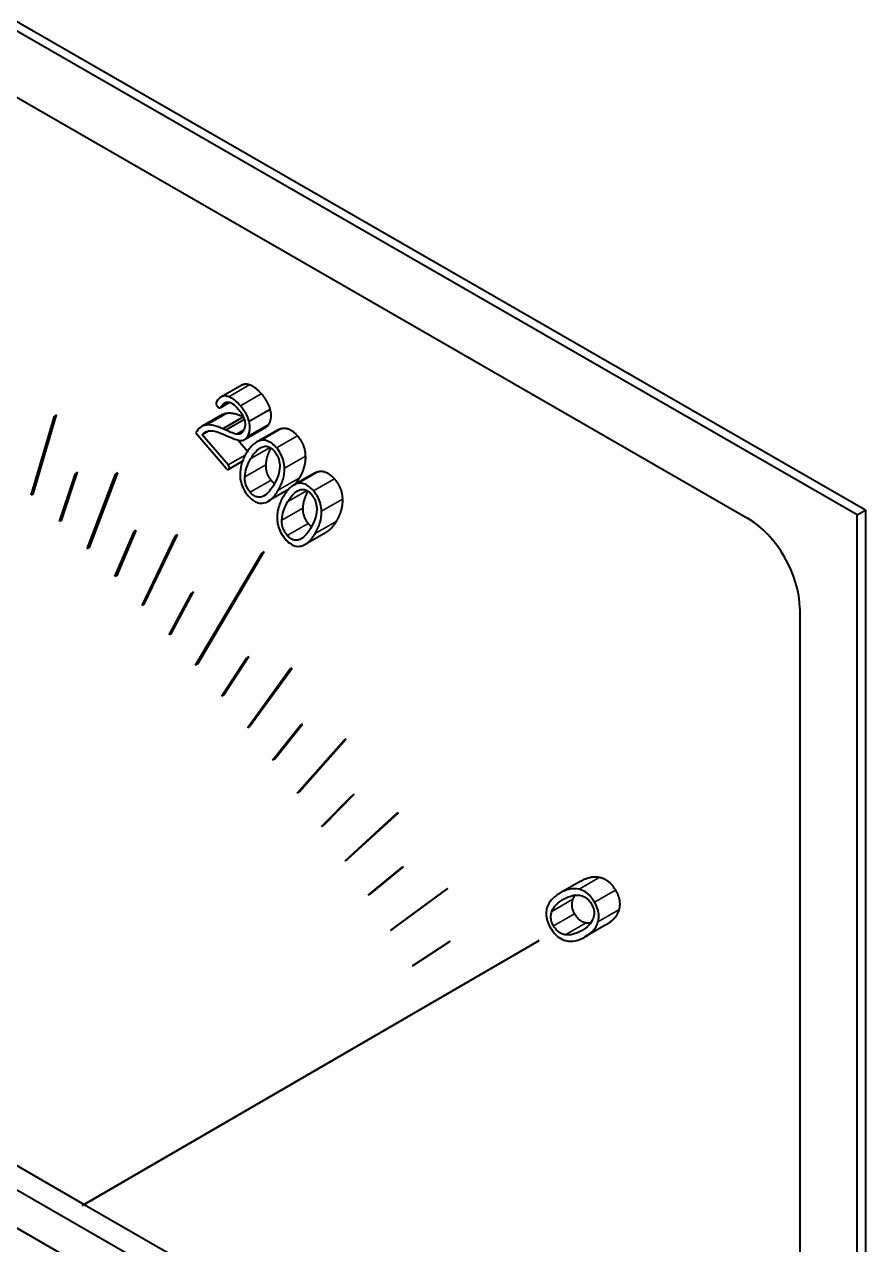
# Model space of a CAD drawing. Header units: millimetres. Extents: x 0 to 4752, y 0 to 3360.
# Drawn here: x 3942.5 to 3965.28, y 2592.7 to 2625.77 of the extents above; entities that cross this region are included whole.
import ezdxf

# ---------------------------------------------------------------- set-up
doc = ezdxf.new("R2010")
doc.units = ezdxf.units.MM
doc.header["$LTSCALE"] = 8
doc.layers.add('가시적인 것(ISO)', color=3, linetype='Continuous', lineweight=40)
doc.layers.add('가시적인 좁은 것(ISO)', color=3, linetype='Continuous', lineweight=35)

msp = doc.modelspace()

# ---------------------------------------------------------------- linework, layer by layer
at = {"layer": '가시적인 것(ISO)'}
for p, q in [((3904.189, 2647.794), (3965.283, 2612.612)), ((3965.056, 2612.477), (3906.225, 2646.356)), ((3909.195, 2642.847), (3962.086, 2612.389)), ((3948.392, 2615.995), (3947.826, 2615.669)), ((3905.094, 2615.613), (3965.283, 2580.953)), ((3948.063, 2615.526), (3947.811, 2615.381)), ((3965.283, 2579.91), (3904.189, 2615.092)), ((3942.686, 2613.007), (3943.317, 2615.155)), ((3942.743, 2613.039), (3943.374, 2615.188)), ((3943.374, 2615.188), (3943.317, 2615.155)), ((3947.868, 2615.193), (3947.302, 2614.867)), ((3948.435, 2615.131), (3947.875, 2614.809)), ((3948.461, 2615.062), (3947.959, 2614.773)), ((3949.156, 2615.328), (3948.59, 2615.002)), ((3907.781, 2614.72), (3944.126, 2593.79)), ((3947.144, 2614.696), (3947.966, 2613.738)), ((3947.503, 2614.753), (3947.32, 2614.648)), ((3947.959, 2614.773), (3947.875, 2614.809)), ((3948.442, 2614.771), (3948.255, 2614.663)), ((3949.034, 2614.842), (3948.469, 2614.516)), ((3949.356, 2614.775), (3948.79, 2614.45)), ((3948.023, 2613.829), (3947.32, 2614.648)), ((3947.932, 2614.642), (3948.004, 2614.613)), ((3948.289, 2614.503), (3948.549, 2614.201)), ((3948.41, 2613.928), (3948.029, 2613.708)), ((3943.45, 2612.295), (3943.887, 2613.598)), ((3943.507, 2612.327), (3943.944, 2613.631)), ((3943.944, 2613.631), (3943.887, 2613.598)), ((3944.207, 2611.56), (3944.973, 2613.58)), ((3944.264, 2611.592), (3945.03, 2613.612)), ((3945.03, 2613.612), (3944.973, 2613.58)), ((3950.359, 2613.607), (3949.793, 2613.281)), ((3942.743, 2613.039), (3942.686, 2613.007)), ((3949.641, 2613.152), (3949.105, 2612.843)), ((3965.056, 2612.477), (3965.283, 2612.607)), ((3965.056, 2581.083), (3965.056, 2612.477)), ((3965.283, 2612.612), (3965.283, 2579.91)), ((3943.507, 2612.327), (3943.45, 2612.295)), ((3945.012, 2610.835), (3945.532, 2612.055)), ((3945.532, 2612.055), (3945.476, 2612.022)), ((3944.955, 2610.802), (3945.476, 2612.022)), ((3945.694, 2610.023), (3946.592, 2611.906)), ((3945.75, 2610.055), (3946.649, 2611.939)), ((3946.649, 2611.939), (3946.592, 2611.906)), ((3950.673, 2612.001), (3950.108, 2611.675)), ((3944.264, 2611.592), (3944.207, 2611.56)), ((3947.141, 2608.402), (3948.938, 2611.446)), ((3947.197, 2608.435), (3948.995, 2611.479)), ((3948.995, 2611.479), (3948.938, 2611.446)), ((3945.012, 2610.835), (3944.955, 2610.802)), ((3946.479, 2609.255), (3947.081, 2610.388)), ((3947.081, 2610.388), (3947.025, 2610.355)), ((3945.75, 2610.055), (3945.694, 2610.023)), ((3946.423, 2609.222), (3947.025, 2610.355)), ((3963.501, 2609.939), (3963.501, 2581.979)), ((3946.479, 2609.255), (3946.423, 2609.222)), ((3947.197, 2608.435), (3947.141, 2608.402)), ((3947.848, 2607.563), (3948.529, 2608.603)), ((3947.904, 2607.595), (3948.585, 2608.636)), ((3948.585, 2608.636), (3948.529, 2608.603)), ((3948.542, 2606.704), (3949.694, 2608.293)), ((3948.599, 2606.737), (3949.751, 2608.326)), ((3949.751, 2608.326), (3949.694, 2608.293)), ((3947.904, 2607.595), (3947.848, 2607.563)), ((3948.599, 2606.737), (3948.542, 2606.704)), ((3949.224, 2605.829), (3949.982, 2606.773)), ((3949.281, 2605.861), (3950.038, 2606.805)), ((3950.038, 2606.805), (3949.982, 2606.773)), ((3949.892, 2604.936), (3951.164, 2606.368)), ((3949.949, 2604.969), (3951.221, 2606.4)), ((3951.221, 2606.4), (3951.164, 2606.368)), ((3949.281, 2605.861), (3949.224, 2605.829)), ((3949.949, 2604.969), (3949.892, 2604.936)), ((3950.547, 2604.028), (3951.378, 2604.872)), ((3950.603, 2604.06), (3951.434, 2604.904)), ((3951.434, 2604.904), (3951.378, 2604.872)), ((3951.186, 2603.104), (3952.573, 2604.373)), ((3951.243, 2603.137), (3952.63, 2604.405)), ((3952.63, 2604.405), (3952.573, 2604.373)), ((3950.603, 2604.06), (3950.547, 2604.028)), ((3951.243, 2603.137), (3951.186, 2603.104)), ((3951.81, 2602.167), (3952.712, 2602.908)), ((3951.867, 2602.199), (3952.768, 2602.94)), ((3952.768, 2602.94), (3952.712, 2602.908)), ((3957.573, 2602.552), (3957.007, 2602.226)), ((3951.867, 2602.199), (3951.81, 2602.167)), ((3952.418, 2601.216), (3953.915, 2602.317)), ((3952.475, 2601.249), (3953.971, 2602.35)), ((3953.971, 2602.35), (3953.915, 2602.317)), ((3952.475, 2601.249), (3952.418, 2601.216)), ((3958.25, 2601.363), (3957.684, 2601.037)), ((3944.069, 2593.758), (3956.384, 2600.904)), ((3944.126, 2593.79), (3956.441, 2600.937)), ((3953.01, 2600.253), (3953.978, 2600.888)), ((3953.066, 2600.286), (3954.034, 2600.92)), ((3954.034, 2600.92), (3953.978, 2600.888)), ((3956.441, 2600.937), (3956.384, 2600.904)), ((3953.066, 2600.286), (3953.01, 2600.253)), ((3944.126, 2593.79), (3944.069, 2593.758)), ((3944.126, 2593.79), (3963.501, 2582.633))]:
    msp.add_line(p, q, dxfattribs=at)
msp.add_ellipse((3962.086, 2610.754), major_axis=(0.998, -1.733), ratio=0.578093, start_param=0.787332, end_param=2.358128, dxfattribs=at)
for points in [[(3948.392, 2615.995), (3948.484, 2616.049), (3948.604, 2616.005)], [(3948.604, 2616.005), (3948.754, 2615.95), (3948.918, 2615.759)], [(3948.918, 2615.759), (3949.098, 2615.549), (3949.156, 2615.328)], [(3947.868, 2615.193), (3947.925, 2615.226), (3947.994, 2615.235)], [(3947.994, 2615.235), (3948.164, 2615.259), (3948.431, 2615.139)], [(3949.156, 2615.328), (3949.214, 2615.095), (3949.112, 2614.923)], [(3949.112, 2614.923), (3949.08, 2614.868), (3949.034, 2614.842)], [(3949.356, 2614.775), (3949.411, 2614.807), (3949.468, 2614.819)], [(3949.468, 2614.819), (3949.684, 2614.867), (3949.896, 2614.62)], [(3949.896, 2614.62), (3950.105, 2614.376), (3950.112, 2614.069)], [(3949.178, 2614.289), (3949.046, 2614.048), (3949.039, 2613.83)], [(3950.112, 2614.069), (3950.121, 2613.77), (3949.942, 2613.468)], [(3949.039, 2613.83), (3949.032, 2613.589), (3949.183, 2613.414)], [(3949.183, 2613.414), (3949.23, 2613.358), (3949.28, 2613.326)], [(3949.942, 2613.468), (3949.884, 2613.369), (3949.822, 2613.298)], [(3950.359, 2613.607), (3950.413, 2613.639), (3950.47, 2613.651)], [(3950.47, 2613.651), (3950.687, 2613.698), (3950.898, 2613.452)], [(3950.898, 2613.452), (3951.108, 2613.208), (3951.115, 2612.9)], [(3950.181, 2613.121), (3950.048, 2612.88), (3950.041, 2612.662)], [(3951.115, 2612.9), (3951.124, 2612.602), (3950.945, 2612.299)], [(3950.041, 2612.662), (3950.035, 2612.421), (3950.186, 2612.245)], [(3950.186, 2612.245), (3950.233, 2612.19), (3950.282, 2612.158)], [(3950.945, 2612.299), (3950.818, 2612.084), (3950.673, 2612.001)], [(3957.569, 2602.55), (3957.848, 2602.711), (3958.09, 2602.654)], [(3958.09, 2602.654), (3958.342, 2602.595), (3958.51, 2602.305)], [(3957.415, 2602.171), (3957.375, 2602.116), (3957.352, 2602.057)], [(3958.51, 2602.305), (3958.676, 2602.016), (3958.601, 2601.768)], [(3957.352, 2602.057), (3957.28, 2601.868), (3957.4, 2601.66)], [(3957.4, 2601.66), (3957.518, 2601.456), (3957.717, 2601.424)], [(3958.601, 2601.768), (3958.531, 2601.526), (3958.253, 2601.365)], [(3957.717, 2601.424), (3957.778, 2601.414), (3957.843, 2601.42)]]:
    msp.add_open_spline(points, degree=2, dxfattribs=at)
for points, knots in [([(3948.038, 2615.679), (3948.004, 2615.692), (3947.971, 2615.698), (3947.908, 2615.699), (3947.879, 2615.693), (3947.79, 2615.656), (3947.742, 2615.603), (3947.705, 2615.54)], [-0.08056846, -0.08056846, -0.08056846, -0.08056846, -0.06213296, -0.06213296, -0.04328926, -0.04328926, 0, 0, 0, 0]), ([(3948.352, 2615.433), (3948.302, 2615.492), (3948.248, 2615.546), (3948.141, 2615.63), (3948.089, 2615.661), (3948.038, 2615.679)], [-0.05776275, -0.05776275, -0.05776275, -0.05776275, -0.02753326, -0.02753326, 0, 0, 0, 0]), ([(3947.705, 2615.54), (3947.699, 2615.531), (3947.695, 2615.52), (3947.693, 2615.496), (3947.693, 2615.486), (3947.695, 2615.474)], [-0.01137214, -0.01137214, -0.01137214, -0.01137214, -0.00492721, -0.00492721, 0, 0, 0, 0]), ([(3947.695, 2615.474), (3947.697, 2615.468), (3947.699, 2615.463), (3947.704, 2615.452), (3947.706, 2615.447), (3947.716, 2615.43), (3947.723, 2615.421), (3947.732, 2615.412)], [-0.009284191, -0.009284191, -0.009284191, -0.009284191, -0.006995377, -0.006995377, -0.00475364, -0.00475364, 0, 0, 0, 0]), ([(3947.732, 2615.412), (3947.739, 2615.403), (3947.747, 2615.395), (3947.764, 2615.384), (3947.772, 2615.38), (3947.781, 2615.377)], [-0.009024594, -0.009024594, -0.009024594, -0.009024594, -0.004516006, -0.004516006, 0, 0, 0, 0]), ([(3947.781, 2615.377), (3947.79, 2615.376), (3947.799, 2615.376), (3947.814, 2615.382), (3947.819, 2615.387), (3947.823, 2615.393)], [-0.01011994, -0.01011994, -0.01011994, -0.01011994, -0.0047856, -0.0047856, 0, 0, 0, 0]), ([(3947.823, 2615.393), (3947.846, 2615.433), (3947.874, 2615.47), (3947.931, 2615.516), (3947.958, 2615.53), (3947.989, 2615.534)], [-0.04656548, -0.04656548, -0.04656548, -0.04656548, -0.01940636, -0.01940636, 0, 0, 0, 0]), ([(3947.989, 2615.534), (3948.012, 2615.537), (3948.036, 2615.535), (3948.088, 2615.518), (3948.115, 2615.505), (3948.195, 2615.451), (3948.248, 2615.398), (3948.296, 2615.342)], [-0.05677666, -0.05677666, -0.05677666, -0.05677666, -0.04275319, -0.04275319, -0.02847665, -0.02847665, 0, 0, 0, 0]), ([(3948.296, 2615.342), (3948.326, 2615.307), (3948.355, 2615.269), (3948.404, 2615.194), (3948.424, 2615.157), (3948.458, 2615.076), (3948.47, 2615.034), (3948.476, 2614.993)], [-0.05143391, -0.05143391, -0.05143391, -0.05143391, -0.03343493, -0.03343493, -0.01764685, -0.01764685, 0, 0, 0, 0]), ([(3948.59, 2615.002), (3948.581, 2615.038), (3948.569, 2615.075), (3948.539, 2615.149), (3948.522, 2615.185), (3948.459, 2615.297), (3948.408, 2615.368), (3948.352, 2615.433)], [-0.0633519, -0.0633519, -0.0633519, -0.0633519, -0.04822752, -0.04822752, -0.03303465, -0.03303465, 0, 0, 0, 0]), ([(3948.546, 2614.597), (3948.564, 2614.627), (3948.579, 2614.66), (3948.601, 2614.731), (3948.608, 2614.768), (3948.614, 2614.868), (3948.608, 2614.933), (3948.59, 2615.002)], [-0.06850983, -0.06850983, -0.06850983, -0.06850983, -0.0476735, -0.0476735, -0.02872584, -0.02872584, 0, 0, 0, 0]), ([(3947.428, 2614.909), (3947.368, 2614.901), (3947.314, 2614.879), (3947.217, 2614.807), (3947.177, 2614.756), (3947.144, 2614.696)], [-0.07796477, -0.07796477, -0.07796477, -0.07796477, -0.04018212, -0.04018212, 0, 0, 0, 0]), ([(3947.32, 2614.648), (3947.349, 2614.679), (3947.381, 2614.706), (3947.449, 2614.742), (3947.484, 2614.753), (3947.522, 2614.755)], [-0.04977675, -0.04977675, -0.04977675, -0.04977675, -0.02312525, -0.02312525, 0, 0, 0, 0]), ([(3947.875, 2614.809), (3947.791, 2614.847), (3947.707, 2614.878), (3947.557, 2614.912), (3947.49, 2614.918), (3947.428, 2614.909)], [-0.08290363, -0.08290363, -0.08290363, -0.08290363, -0.0383486, -0.0383486, 0, 0, 0, 0]), ([(3947.522, 2614.755), (3947.574, 2614.758), (3947.635, 2614.747), (3947.77, 2614.71), (3947.853, 2614.677), (3947.932, 2614.642)], [-0.07358499, -0.07358499, -0.07358499, -0.07358499, -0.04203091, -0.04203091, 0, 0, 0, 0]), ([(3948.255, 2614.663), (3948.225, 2614.666), (3948.182, 2614.681), (3948.085, 2614.717), (3948.018, 2614.746), (3947.959, 2614.773)], [-0.0517155, -0.0517155, -0.0517155, -0.0517155, -0.0312284, -0.0312284, 0, 0, 0, 0]), ([(3948.426, 2614.74), (3948.408, 2614.709), (3948.384, 2614.686), (3948.325, 2614.659), (3948.292, 2614.657), (3948.255, 2614.663)], [-0.04196155, -0.04196155, -0.04196155, -0.04196155, -0.02081915, -0.02081915, 0, 0, 0, 0]), ([(3948.476, 2614.993), (3948.483, 2614.945), (3948.481, 2614.901), (3948.464, 2614.816), (3948.447, 2614.775), (3948.426, 2614.74)], [-0.04462012, -0.04462012, -0.04462012, -0.04462012, -0.02422086, -0.02422086, 0, 0, 0, 0]), ([(3948.004, 2614.613), (3948.069, 2614.584), (3948.142, 2614.553), (3948.251, 2614.514), (3948.298, 2614.499), (3948.333, 2614.494)], [-0.04897858, -0.04897858, -0.04897858, -0.04897858, -0.019873, -0.019873, 0, 0, 0, 0]), ([(3948.333, 2614.494), (3948.379, 2614.488), (3948.421, 2614.493), (3948.494, 2614.528), (3948.523, 2614.558), (3948.546, 2614.597)], [-0.05275939, -0.05275939, -0.05275939, -0.05275939, -0.02667522, -0.02667522, 0, 0, 0, 0]), ([(3948.902, 2614.493), (3948.825, 2614.477), (3948.758, 2614.436), (3948.629, 2614.32), (3948.567, 2614.235), (3948.515, 2614.146)], [-0.1107241, -0.1107241, -0.1107241, -0.1107241, -0.0614603, -0.0614603, 0, 0, 0, 0]), ([(3949.33, 2614.294), (3949.289, 2614.342), (3949.246, 2614.384), (3949.157, 2614.449), (3949.114, 2614.472), (3949.01, 2614.505), (3948.953, 2614.505), (3948.902, 2614.493)], [-0.08068744, -0.08068744, -0.08068744, -0.08068744, -0.0564576, -0.0564576, -0.03310081, -0.03310081, 0, 0, 0, 0]), ([(3948.957, 2614.324), (3948.996, 2614.336), (3949.04, 2614.34), (3949.117, 2614.322), (3949.148, 2614.309), (3949.213, 2614.266), (3949.245, 2614.236), (3949.275, 2614.201)], [-0.06062977, -0.06062977, -0.06062977, -0.06062977, -0.03469408, -0.03469408, -0.01781987, -0.01781987, 0, 0, 0, 0]), ([(3948.515, 2614.146), (3948.462, 2614.057), (3948.415, 2613.956), (3948.358, 2613.758), (3948.341, 2613.658), (3948.344, 2613.549)], [-0.1105947, -0.1105947, -0.1105947, -0.1105947, -0.0492863, -0.0492863, 0, 0, 0, 0]), ([(3948.636, 2614.004), (3948.682, 2614.082), (3948.735, 2614.157), (3948.841, 2614.263), (3948.895, 2614.303), (3948.957, 2614.324)], [-0.0950204, -0.0950204, -0.0950204, -0.0950204, -0.04148092, -0.04148092, 0, 0, 0, 0]), ([(3949.275, 2614.201), (3949.303, 2614.169), (3949.328, 2614.133), (3949.369, 2614.055), (3949.385, 2614.015), (3949.413, 2613.91), (3949.418, 2613.846), (3949.417, 2613.788)], [-0.06015213, -0.06015213, -0.06015213, -0.06015213, -0.04359102, -0.04359102, -0.02696915, -0.02696915, 0, 0, 0, 0]), ([(3949.546, 2613.743), (3949.545, 2613.804), (3949.537, 2613.868), (3949.505, 2613.995), (3949.483, 2614.055), (3949.418, 2614.18), (3949.377, 2614.24), (3949.33, 2614.294)], [-0.08043735, -0.08043735, -0.08043735, -0.08043735, -0.05283354, -0.05283354, -0.02780895, -0.02780895, 0, 0, 0, 0]), ([(3947.966, 2613.738), (3947.971, 2613.732), (3947.976, 2613.727), (3947.986, 2613.718), (3947.991, 2613.714), (3948.001, 2613.708), (3948.007, 2613.706), (3948.018, 2613.704), (3948.023, 2613.705), (3948.035, 2613.711), (3948.041, 2613.718), (3948.045, 2613.726)], [-0.01699804, -0.01699804, -0.01699804, -0.01699804, -0.01411737, -0.01411737, -0.01159095, -0.01159095, -0.00863036, -0.00863036, -0.00527169, -0.00527169, 0, 0, 0, 0]), ([(3948.045, 2613.726), (3948.048, 2613.731), (3948.05, 2613.736), (3948.054, 2613.747), (3948.055, 2613.752), (3948.055, 2613.764), (3948.054, 2613.771), (3948.05, 2613.785), (3948.047, 2613.792), (3948.038, 2613.81), (3948.031, 2613.82), (3948.023, 2613.829)], [-0.01640086, -0.01640086, -0.01640086, -0.01640086, -0.0131564, -0.0131564, -0.01037737, -0.01037737, -0.00751015, -0.00751015, -0.00446056, -0.00446056, 0, 0, 0, 0]), ([(3948.473, 2613.504), (3948.476, 2613.593), (3948.494, 2613.675), (3948.548, 2613.841), (3948.591, 2613.927), (3948.636, 2614.004)], [-0.09442381, -0.09442381, -0.09442381, -0.09442381, -0.0531236, -0.0531236, 0, 0, 0, 0]), ([(3949.417, 2613.788), (3949.415, 2613.698), (3949.397, 2613.615), (3949.344, 2613.448), (3949.301, 2613.361), (3949.255, 2613.283)], [-0.09489707, -0.09489707, -0.09489707, -0.09489707, -0.0534092, -0.0534092, 0, 0, 0, 0]), ([(3949.377, 2613.142), (3949.429, 2613.231), (3949.477, 2613.332), (3949.533, 2613.533), (3949.55, 2613.633), (3949.546, 2613.743)], [-0.1110915, -0.1110915, -0.1110915, -0.1110915, -0.0494916, -0.0494916, 0, 0, 0, 0]), ([(3948.344, 2613.549), (3948.345, 2613.488), (3948.353, 2613.424), (3948.385, 2613.297), (3948.407, 2613.237), (3948.473, 2613.111), (3948.515, 2613.05), (3948.562, 2612.995)], [-0.08079674, -0.08079674, -0.08079674, -0.08079674, -0.05338063, -0.05338063, -0.02816882, -0.02816882, 0, 0, 0, 0]), ([(3948.617, 2613.088), (3948.588, 2613.122), (3948.562, 2613.159), (3948.52, 2613.239), (3948.504, 2613.281), (3948.476, 2613.386), (3948.471, 2613.448), (3948.473, 2613.504)], [-0.0606517, -0.0606517, -0.0606517, -0.0606517, -0.04343053, -0.04343053, -0.02630267, -0.02630267, 0, 0, 0, 0]), ([(3948.933, 2612.968), (3948.895, 2612.956), (3948.851, 2612.95), (3948.774, 2612.968), (3948.743, 2612.981), (3948.678, 2613.024), (3948.647, 2613.053), (3948.617, 2613.088)], [-0.06036726, -0.06036726, -0.06036726, -0.06036726, -0.03433895, -0.03433895, -0.01769854, -0.01769854, 0, 0, 0, 0]), ([(3949.255, 2613.283), (3949.21, 2613.206), (3949.157, 2613.131), (3949.05, 2613.027), (3948.995, 2612.987), (3948.933, 2612.968)], [-0.09482066, -0.09482066, -0.09482066, -0.09482066, -0.04153437, -0.04153437, 0, 0, 0, 0]), ([(3948.988, 2612.798), (3949.066, 2612.814), (3949.133, 2612.854), (3949.262, 2612.969), (3949.324, 2613.053), (3949.377, 2613.142)], [-0.1105512, -0.1105512, -0.1105512, -0.1105512, -0.0612203, -0.0612203, 0, 0, 0, 0]), ([(3949.905, 2613.325), (3949.828, 2613.309), (3949.761, 2613.267), (3949.632, 2613.151), (3949.57, 2613.067), (3949.518, 2612.978)], [-0.1107241, -0.1107241, -0.1107241, -0.1107241, -0.0614603, -0.0614603, 0, 0, 0, 0]), ([(3949.639, 2612.836), (3949.685, 2612.913), (3949.738, 2612.989), (3949.844, 2613.095), (3949.898, 2613.135), (3949.96, 2613.155)], [-0.0950204, -0.0950204, -0.0950204, -0.0950204, -0.04148092, -0.04148092, 0, 0, 0, 0]), ([(3950.333, 2613.126), (3950.292, 2613.174), (3950.249, 2613.215), (3950.16, 2613.281), (3950.117, 2613.304), (3950.013, 2613.336), (3949.956, 2613.336), (3949.905, 2613.325)], [-0.08068744, -0.08068744, -0.08068744, -0.08068744, -0.0564576, -0.0564576, -0.03310081, -0.03310081, 0, 0, 0, 0]), ([(3949.96, 2613.155), (3949.999, 2613.167), (3950.042, 2613.172), (3950.12, 2613.154), (3950.151, 2613.141), (3950.216, 2613.097), (3950.248, 2613.068), (3950.278, 2613.033)], [-0.06062977, -0.06062977, -0.06062977, -0.06062977, -0.03469408, -0.03469408, -0.01781987, -0.01781987, 0, 0, 0, 0]), ([(3950.278, 2613.033), (3950.306, 2613.001), (3950.33, 2612.965), (3950.372, 2612.887), (3950.387, 2612.847), (3950.416, 2612.741), (3950.421, 2612.677), (3950.42, 2612.619)], [-0.06015213, -0.06015213, -0.06015213, -0.06015213, -0.04359102, -0.04359102, -0.02696915, -0.02696915, 0, 0, 0, 0]), ([(3950.549, 2612.575), (3950.548, 2612.635), (3950.54, 2612.7), (3950.508, 2612.827), (3950.486, 2612.887), (3950.421, 2613.012), (3950.379, 2613.072), (3950.333, 2613.126)], [-0.08043735, -0.08043735, -0.08043735, -0.08043735, -0.05283354, -0.05283354, -0.02780895, -0.02780895, 0, 0, 0, 0]), ([(3948.562, 2612.995), (3948.603, 2612.948), (3948.645, 2612.907), (3948.733, 2612.842), (3948.776, 2612.819), (3948.88, 2612.787), (3948.937, 2612.787), (3948.988, 2612.798)], [-0.08032187, -0.08032187, -0.08032187, -0.08032187, -0.05634387, -0.05634387, -0.03316511, -0.03316511, 0, 0, 0, 0]), ([(3949.518, 2612.978), (3949.465, 2612.889), (3949.418, 2612.788), (3949.361, 2612.589), (3949.344, 2612.489), (3949.347, 2612.381)], [-0.1105947, -0.1105947, -0.1105947, -0.1105947, -0.0492863, -0.0492863, 0, 0, 0, 0]), ([(3949.476, 2612.336), (3949.479, 2612.424), (3949.497, 2612.507), (3949.551, 2612.672), (3949.593, 2612.759), (3949.639, 2612.836)], [-0.09442381, -0.09442381, -0.09442381, -0.09442381, -0.0531236, -0.0531236, 0, 0, 0, 0]), ([(3949.347, 2612.381), (3949.348, 2612.32), (3949.356, 2612.256), (3949.388, 2612.129), (3949.41, 2612.068), (3949.476, 2611.942), (3949.518, 2611.882), (3949.565, 2611.827)], [-0.08079674, -0.08079674, -0.08079674, -0.08079674, -0.05338063, -0.05338063, -0.02816882, -0.02816882, 0, 0, 0, 0]), ([(3950.42, 2612.619), (3950.418, 2612.53), (3950.4, 2612.447), (3950.347, 2612.28), (3950.304, 2612.192), (3950.258, 2612.115)], [-0.09489707, -0.09489707, -0.09489707, -0.09489707, -0.0534092, -0.0534092, 0, 0, 0, 0]), ([(3950.379, 2611.974), (3950.432, 2612.063), (3950.48, 2612.164), (3950.536, 2612.364), (3950.552, 2612.465), (3950.549, 2612.575)], [-0.1110915, -0.1110915, -0.1110915, -0.1110915, -0.0494916, -0.0494916, 0, 0, 0, 0]), ([(3949.62, 2611.92), (3949.591, 2611.953), (3949.565, 2611.99), (3949.522, 2612.071), (3949.507, 2612.112), (3949.479, 2612.218), (3949.474, 2612.279), (3949.476, 2612.336)], [-0.0606517, -0.0606517, -0.0606517, -0.0606517, -0.04343053, -0.04343053, -0.02630267, -0.02630267, 0, 0, 0, 0]), ([(3950.258, 2612.115), (3950.212, 2612.038), (3950.159, 2611.963), (3950.053, 2611.859), (3949.998, 2611.819), (3949.936, 2611.8)], [-0.09482066, -0.09482066, -0.09482066, -0.09482066, -0.04153437, -0.04153437, 0, 0, 0, 0]), ([(3949.565, 2611.827), (3949.606, 2611.78), (3949.648, 2611.738), (3949.736, 2611.674), (3949.779, 2611.651), (3949.883, 2611.619), (3949.94, 2611.619), (3949.991, 2611.63)], [-0.08032187, -0.08032187, -0.08032187, -0.08032187, -0.05634387, -0.05634387, -0.03316511, -0.03316511, 0, 0, 0, 0]), ([(3949.936, 2611.8), (3949.897, 2611.787), (3949.854, 2611.782), (3949.777, 2611.8), (3949.746, 2611.813), (3949.681, 2611.856), (3949.65, 2611.885), (3949.62, 2611.92)], [-0.06036726, -0.06036726, -0.06036726, -0.06036726, -0.03433895, -0.03433895, -0.01769854, -0.01769854, 0, 0, 0, 0]), ([(3949.991, 2611.63), (3950.068, 2611.646), (3950.136, 2611.686), (3950.265, 2611.801), (3950.327, 2611.885), (3950.379, 2611.974)], [-0.1105512, -0.1105512, -0.1105512, -0.1105512, -0.0612203, -0.0612203, 0, 0, 0, 0]), ([(3957.004, 2602.224), (3956.922, 2602.176), (3956.843, 2602.117), (3956.727, 2601.984), (3956.682, 2601.912), (3956.655, 2601.824)], [-0.1105947, -0.1105947, -0.1105947, -0.1105947, -0.0492863, -0.0492863, 0, 0, 0, 0]), ([(3957.524, 2602.328), (3957.435, 2602.349), (3957.35, 2602.346), (3957.177, 2602.311), (3957.086, 2602.271), (3957.004, 2602.224)], [-0.1107241, -0.1107241, -0.1107241, -0.1107241, -0.0614603, -0.0614603, 0, 0, 0, 0]), ([(3957.1, 2602.057), (3957.171, 2602.098), (3957.25, 2602.135), (3957.395, 2602.172), (3957.466, 2602.18), (3957.54, 2602.168)], [-0.0950204, -0.0950204, -0.0950204, -0.0950204, -0.04148092, -0.04148092, 0, 0, 0, 0]), ([(3957.944, 2601.979), (3957.912, 2602.035), (3957.875, 2602.087), (3957.795, 2602.179), (3957.753, 2602.217), (3957.647, 2602.289), (3957.584, 2602.314), (3957.524, 2602.328)], [-0.08068744, -0.08068744, -0.08068744, -0.08068744, -0.0564576, -0.0564576, -0.03310081, -0.03310081, 0, 0, 0, 0]), ([(3957.54, 2602.168), (3957.586, 2602.16), (3957.636, 2602.145), (3957.716, 2602.096), (3957.747, 2602.072), (3957.808, 2602.008), (3957.835, 2601.97), (3957.859, 2601.929)], [-0.06062977, -0.06062977, -0.06062977, -0.06062977, -0.03469408, -0.03469408, -0.01781987, -0.01781987, 0, 0, 0, 0]), ([(3956.655, 2601.824), (3956.641, 2601.775), (3956.632, 2601.721), (3956.633, 2601.605), (3956.642, 2601.547), (3956.681, 2601.417), (3956.711, 2601.35), (3956.749, 2601.285)], [-0.08079674, -0.08079674, -0.08079674, -0.08079674, -0.05338063, -0.05338063, -0.02816882, -0.02816882, 0, 0, 0, 0]), ([(3956.786, 2601.731), (3956.813, 2601.8), (3956.855, 2601.858), (3956.959, 2601.966), (3957.029, 2602.016), (3957.1, 2602.057)], [-0.09442381, -0.09442381, -0.09442381, -0.09442381, -0.0531236, -0.0531236, 0, 0, 0, 0]), ([(3957.859, 2601.929), (3957.881, 2601.891), (3957.899, 2601.851), (3957.924, 2601.771), (3957.93, 2601.732), (3957.933, 2601.635), (3957.922, 2601.582), (3957.905, 2601.536)], [-0.06015213, -0.06015213, -0.06015213, -0.06015213, -0.04359102, -0.04359102, -0.02696915, -0.02696915, 0, 0, 0, 0]), ([(3958.036, 2601.443), (3958.051, 2601.492), (3958.06, 2601.547), (3958.058, 2601.662), (3958.049, 2601.72), (3958.011, 2601.848), (3957.981, 2601.915), (3957.944, 2601.979)], [-0.08043735, -0.08043735, -0.08043735, -0.08043735, -0.05283354, -0.05283354, -0.02780895, -0.02780895, 0, 0, 0, 0]), ([(3956.834, 2601.335), (3956.811, 2601.375), (3956.793, 2601.416), (3956.767, 2601.499), (3956.76, 2601.539), (3956.758, 2601.635), (3956.769, 2601.687), (3956.786, 2601.731)], [-0.0606517, -0.0606517, -0.0606517, -0.0606517, -0.04343053, -0.04343053, -0.02630267, -0.02630267, 0, 0, 0, 0]), ([(3957.905, 2601.536), (3957.879, 2601.465), (3957.837, 2601.407), (3957.733, 2601.298), (3957.662, 2601.247), (3957.591, 2601.206)], [-0.09489707, -0.09489707, -0.09489707, -0.09489707, -0.0534092, -0.0534092, 0, 0, 0, 0]), ([(3957.688, 2601.039), (3957.77, 2601.087), (3957.849, 2601.146), (3957.965, 2601.281), (3958.01, 2601.354), (3958.036, 2601.443)], [-0.1110915, -0.1110915, -0.1110915, -0.1110915, -0.0494916, -0.0494916, 0, 0, 0, 0]), ([(3956.749, 2601.285), (3956.781, 2601.23), (3956.817, 2601.178), (3956.897, 2601.087), (3956.938, 2601.05), (3957.044, 2600.977), (3957.107, 2600.952), (3957.167, 2600.938)], [-0.08032187, -0.08032187, -0.08032187, -0.08032187, -0.05634387, -0.05634387, -0.03316511, -0.03316511, 0, 0, 0, 0]), ([(3957.151, 2601.098), (3957.105, 2601.106), (3957.056, 2601.121), (3956.975, 2601.169), (3956.945, 2601.193), (3956.885, 2601.256), (3956.858, 2601.294), (3956.834, 2601.335)], [-0.06036726, -0.06036726, -0.06036726, -0.06036726, -0.03433895, -0.03433895, -0.01769854, -0.01769854, 0, 0, 0, 0]), ([(3957.591, 2601.206), (3957.52, 2601.165), (3957.442, 2601.129), (3957.296, 2601.093), (3957.225, 2601.086), (3957.151, 2601.098)], [-0.09482066, -0.09482066, -0.09482066, -0.09482066, -0.04153437, -0.04153437, 0, 0, 0, 0]), ([(3957.167, 2600.938), (3957.256, 2600.916), (3957.342, 2600.919), (3957.515, 2600.952), (3957.606, 2600.992), (3957.688, 2601.039)], [-0.1105512, -0.1105512, -0.1105512, -0.1105512, -0.0612203, -0.0612203, 0, 0, 0, 0])]:
    msp.add_open_spline(points, degree=3, knots=knots, dxfattribs=at)
at = {"layer": '가시적인 좁은 것(ISO)'}
for p, q in [((3948.604, 2616.005), (3948.038, 2615.679)), ((3948.918, 2615.759), (3948.352, 2615.433)), ((3948.057, 2615.528), (3947.823, 2615.393)), ((3947.994, 2615.235), (3947.428, 2614.909)), ((3949.112, 2614.923), (3948.546, 2614.597)), ((3949.468, 2614.819), (3948.902, 2614.493)), ((3949.896, 2614.62), (3949.33, 2614.294)), ((3948.486, 2614.095), (3948.023, 2613.829)), ((3949.155, 2614.303), (3948.636, 2614.004)), ((3950.112, 2614.069), (3949.546, 2613.743)), ((3948.414, 2613.938), (3948.045, 2613.726)), ((3949.039, 2613.83), (3948.473, 2613.504)), ((3949.183, 2613.414), (3948.617, 2613.088)), ((3949.942, 2613.468), (3949.377, 2613.142)), ((3950.47, 2613.651), (3949.905, 2613.325)), ((3950.898, 2613.452), (3950.333, 2613.126)), ((3949.065, 2613.044), (3948.933, 2612.968)), ((3950.158, 2613.135), (3949.639, 2612.836)), ((3951.115, 2612.9), (3950.549, 2612.575)), ((3950.041, 2612.662), (3949.476, 2612.336)), ((3950.186, 2612.245), (3949.62, 2611.92)), ((3950.945, 2612.299), (3950.379, 2611.974)), ((3950.068, 2611.876), (3949.936, 2611.8)), ((3958.09, 2602.654), (3957.524, 2602.328)), ((3958.51, 2602.305), (3957.944, 2601.979)), ((3957.352, 2602.057), (3956.786, 2601.731)), ((3957.4, 2601.66), (3956.834, 2601.335)), ((3958.601, 2601.768), (3958.036, 2601.443)), ((3957.717, 2601.424), (3957.151, 2601.098)), ((3958.253, 2601.365), (3957.688, 2601.039))]:
    msp.add_line(p, q, dxfattribs=at)

doc.saveas('drawing.dxf')
